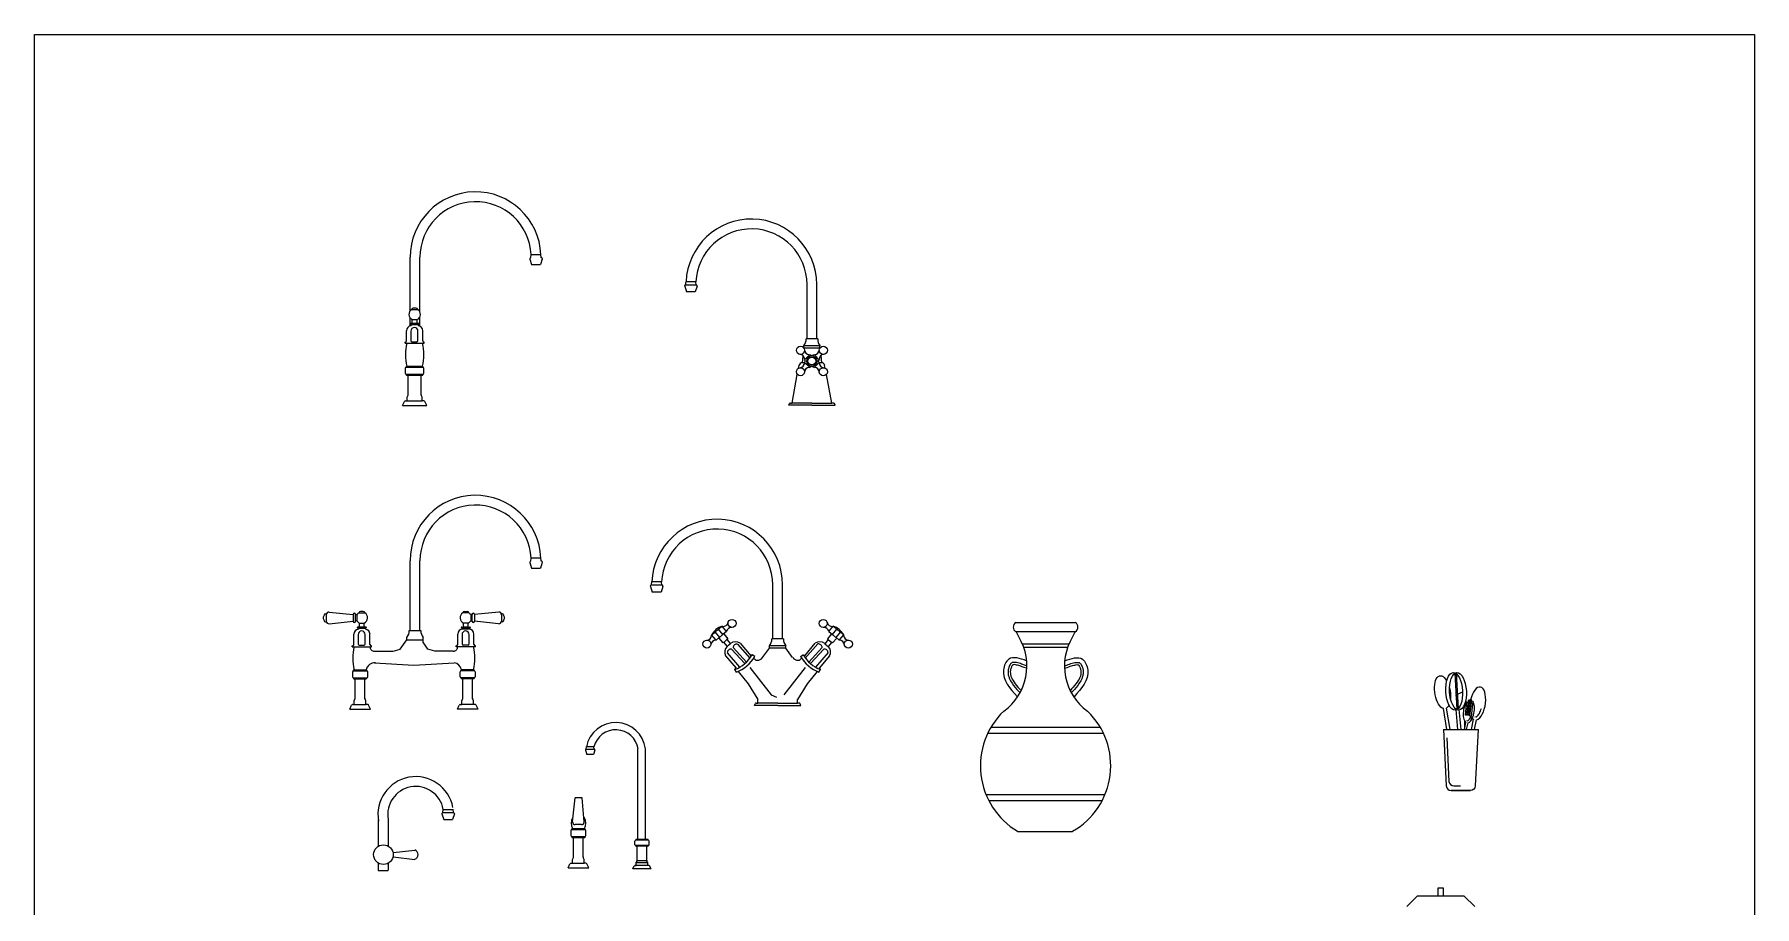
# Model space of a CAD drawing. Header units: centimetres. Extents: x 56177 to 99483, y 493 to 15482.
# Drawn here: x 61350 to 61481.5, y 3147.5 to 3214.1 of the extents above; entities that cross this region are included whole.
import ezdxf

# ---------------------------------------------------------------- set-up
doc = ezdxf.new("R2010")
doc.units = ezdxf.units.CM
doc.header["$MEASUREMENT"] = 0
doc.layers.add('010_BLOQUES', color=250, linetype='Continuous')

msp = doc.modelspace()

# ---------------------------------------------------------------- linework, layer by layer
at = {"layer": '010_BLOQUES'}
for p, q in [((61378.76, 3192.99), (61378.76, 3197.08)), ((61378.76, 3192.99), (61378.76, 3197.08)), ((61379.51, 3192.9), (61379.51, 3197.08)), ((61379.51, 3192.9), (61379.51, 3197.08)), ((61387.91, 3196.94), (61388.05, 3196.52)), ((61387.91, 3196.94), (61388.05, 3196.52)), ((61387.99, 3197.05), (61388.01, 3197.29)), ((61387.99, 3197.05), (61388.01, 3197.29)), ((61388.01, 3197.29), (61388.76, 3197.29)), ((61388.86, 3196.94), (61388.72, 3196.52)), ((61388.86, 3196.94), (61388.72, 3196.52)), ((61388.79, 3197.05), (61388.76, 3197.32)), ((61388.79, 3197.05), (61388.76, 3197.32)), ((61388.05, 3196.52), (61388.72, 3196.52)), ((61388.05, 3196.52), (61388.72, 3196.52)), ((61399.75, 3194.86), (61399.89, 3194.43)), ((61399.82, 3194.96), (61399.85, 3195.23)), ((61400.62, 3194.96), (61399.82, 3194.96)), ((61400.6, 3195.21), (61399.85, 3195.21)), ((61400.56, 3194.43), (61399.89, 3194.43)), ((61400.7, 3194.86), (61400.56, 3194.43)), ((61400.62, 3194.96), (61400.6, 3195.21)), ((61409.1, 3190.85), (61409.1, 3195)), ((61409.85, 3190.85), (61409.85, 3195)), ((61378.88, 3193.1), (61379.34, 3193.1)), ((61378.88, 3193.1), (61379.34, 3193.1)), ((61379.22, 3193.2), (61379, 3193.2)), ((61379.22, 3193.2), (61379, 3193.2)), ((61378.49, 3190.7), (61378.49, 3191.46)), ((61378.76, 3191.84), (61378.76, 3192.45)), ((61378.76, 3191.84), (61378.76, 3192.45)), ((61379.42, 3192.01), (61378.8, 3192.01)), ((61379.42, 3192.01), (61378.8, 3192.01)), ((61378.8, 3191.93), (61379.42, 3191.93)), ((61378.8, 3191.93), (61379.42, 3191.93)), ((61378.82, 3191.44), (61378.82, 3190.71)), ((61378.82, 3191.44), (61378.82, 3190.71)), ((61378.84, 3191.93), (61378.84, 3191.86)), ((61378.84, 3191.93), (61378.84, 3191.86)), ((61378.93, 3192.01), (61378.93, 3192.32)), ((61378.93, 3192.32), (61379.29, 3192.32)), ((61378.93, 3192.01), (61378.93, 3192.32)), ((61378.93, 3192.32), (61379.29, 3192.32)), ((61378.93, 3192.01), (61379.29, 3192.01)), ((61378.93, 3192.01), (61379.29, 3192.01)), ((61379.29, 3192.01), (61379.29, 3192.32)), ((61379.29, 3192.01), (61379.29, 3192.32)), ((61379.36, 3190.71), (61379.36, 3191.46)), ((61379.36, 3190.71), (61379.36, 3191.46)), ((61379.37, 3191.93), (61379.37, 3191.86)), ((61379.37, 3191.93), (61379.37, 3191.86)), ((61379.51, 3191.81), (61379.51, 3192.54)), ((61379.51, 3191.81), (61379.51, 3192.54)), ((61379.73, 3190.7), (61379.73, 3191.46)), ((61379.73, 3190.7), (61379.73, 3191.46)), ((61378.38, 3190.51), (61378.38, 3190.58)), ((61378.38, 3190.51), (61378.38, 3190.58)), ((61378.38, 3190.51), (61379.84, 3190.51)), ((61378.38, 3190.51), (61379.84, 3190.51)), ((61378.9, 3190.63), (61379.28, 3190.63)), ((61378.9, 3190.63), (61379.28, 3190.63)), ((61379.84, 3190.51), (61379.84, 3190.58)), ((61379.84, 3190.51), (61379.84, 3190.58)), ((61410.09, 3190.32), (61408.86, 3190.32)), ((61408.86, 3190.14), (61408.86, 3190.32)), ((61410.09, 3190.14), (61408.86, 3190.14)), ((61409.92, 3190.85), (61409.03, 3190.85)), ((61410.09, 3190.14), (61410.09, 3190.32)), ((61410.09, 3190.15), (61410.09, 3190.14)), ((61408.45, 3188.6), (61408.49, 3188.82)), ((61408.79, 3189.56), (61408.73, 3189.02)), ((61408.92, 3189.02), (61408.73, 3189.02)), ((61409.28, 3189.62), (61408.91, 3189.25)), ((61409.28, 3188.67), (61408.91, 3189.05)), ((61409.67, 3189.62), (61410.03, 3189.25)), ((61409.67, 3188.67), (61410.03, 3189.05)), ((61410.21, 3189.02), (61410.02, 3189.02)), ((61410.15, 3189.57), (61410.21, 3189.02)), ((61410.49, 3188.6), (61410.45, 3188.82)), ((61378.38, 3188.59), (61378.38, 3188.22)), ((61378.38, 3188.59), (61378.38, 3188.22)), ((61378.46, 3188.67), (61378.46, 3188.71)), ((61378.46, 3188.67), (61378.46, 3188.71)), ((61378.46, 3188.67), (61379.47, 3188.67)), ((61378.46, 3188.67), (61379.74, 3188.67)), ((61378.46, 3188.14), (61378.46, 3188.1)), ((61378.46, 3188.14), (61379.47, 3188.14)), ((61378.46, 3188.14), (61378.46, 3188.1)), ((61378.46, 3188.14), (61379.74, 3188.14)), ((61378.5, 3188.75), (61379.43, 3188.75)), ((61378.5, 3188.75), (61379.7, 3188.75)), ((61378.5, 3188.06), (61379.43, 3188.06)), ((61378.5, 3188.06), (61379.7, 3188.06)), ((61378.6, 3186.58), (61378.6, 3188.06)), ((61378.6, 3186.58), (61378.6, 3188.06)), ((61379.6, 3186.58), (61379.6, 3188.06)), ((61379.6, 3186.58), (61379.6, 3188.06)), ((61379.74, 3188.67), (61379.74, 3188.71)), ((61379.74, 3188.67), (61379.74, 3188.71)), ((61379.74, 3188.14), (61379.74, 3188.1)), ((61379.74, 3188.14), (61379.74, 3188.1)), ((61379.82, 3188.22), (61379.82, 3188.59)), ((61379.82, 3188.22), (61379.82, 3188.59)), ((61407.96, 3185.94), (61408.36, 3188.13)), ((61410.99, 3185.94), (61410.58, 3188.13)), ((61378.53, 3186.39), (61378.6, 3186.55)), ((61378.53, 3186.39), (61378.6, 3186.55)), ((61378.53, 3186.1), (61378.53, 3186.39)), ((61378.53, 3186.1), (61378.53, 3186.39)), ((61379.68, 3186.39), (61379.61, 3186.55)), ((61379.68, 3186.39), (61379.61, 3186.55)), ((61379.68, 3186.1), (61379.68, 3186.39)), ((61379.68, 3186.1), (61379.68, 3186.39)), ((61378.17, 3185.74), (61378.33, 3186.05)), ((61378.17, 3185.74), (61378.33, 3186.05)), ((61378.17, 3185.74), (61379.76, 3185.74)), ((61378.17, 3185.74), (61380.03, 3185.74)), ((61378.4, 3186.1), (61378.53, 3186.1)), ((61378.4, 3186.1), (61378.53, 3186.1)), ((61378.53, 3186.1), (61379.41, 3186.1)), ((61378.53, 3186.1), (61379.68, 3186.1)), ((61379.81, 3186.1), (61379.68, 3186.1)), ((61379.81, 3186.1), (61379.68, 3186.1)), ((61380.03, 3185.74), (61379.88, 3186.05)), ((61380.03, 3185.74), (61379.88, 3186.05)), ((61407.7, 3185.77), (61407.76, 3185.9)), ((61409.48, 3185.77), (61407.7, 3185.77)), ((61407.83, 3185.94), (61407.96, 3185.94)), ((61409.48, 3185.94), (61407.96, 3185.94)), ((61409.48, 3185.94), (61410.99, 3185.94)), ((61409.48, 3185.77), (61411.25, 3185.77)), ((61411.12, 3185.94), (61410.99, 3185.94)), ((61411.25, 3185.77), (61411.19, 3185.9)), ((61378.76, 3168.56), (61378.76, 3173.89)), ((61378.76, 3168.56), (61378.76, 3173.89)), ((61379.51, 3168.56), (61379.51, 3173.89)), ((61379.51, 3168.56), (61379.51, 3173.89)), ((61387.91, 3173.75), (61388.05, 3173.33)), ((61387.91, 3173.75), (61388.05, 3173.33)), ((61387.99, 3173.85), (61388.01, 3174.1)), ((61387.99, 3173.85), (61388.01, 3174.1)), ((61388.01, 3174.1), (61388.76, 3174.1)), ((61388.05, 3173.33), (61388.72, 3173.33)), ((61388.05, 3173.33), (61388.72, 3173.33)), ((61388.86, 3173.75), (61388.72, 3173.33)), ((61388.86, 3173.75), (61388.72, 3173.33)), ((61388.79, 3173.85), (61388.76, 3174.13)), ((61388.79, 3173.85), (61388.76, 3174.13)), ((61397.13, 3171.92), (61397.27, 3171.5)), ((61397.2, 3172.03), (61397.24, 3172.3)), ((61398.01, 3172.03), (61397.2, 3172.03)), ((61397.98, 3172.27), (61397.23, 3172.27)), ((61398.08, 3171.92), (61397.94, 3171.5)), ((61398.01, 3172.03), (61397.98, 3172.27)), ((61406.48, 3167.91), (61406.48, 3172.06)), ((61407.23, 3167.91), (61407.23, 3172.06)), ((61397.94, 3171.5), (61397.27, 3171.5)), ((61372.2, 3169.75), (61372.2, 3169.73)), ((61372.2, 3169.75), (61372.2, 3169.73)), ((61372.2, 3169.33), (61372.2, 3169.3)), ((61372.2, 3169.33), (61372.2, 3169.3)), ((61372.27, 3169.83), (61372.36, 3169.83)), ((61372.27, 3169.83), (61372.36, 3169.83)), ((61372.27, 3169.23), (61372.36, 3169.23)), ((61372.27, 3169.23), (61372.36, 3169.23)), ((61372.35, 3169.76), (61372.35, 3169.27)), ((61372.35, 3169.76), (61372.35, 3169.27)), ((61372.57, 3169.96), (61374.41, 3169.79)), ((61372.57, 3169.96), (61374.41, 3169.79)), ((61372.57, 3169.08), (61374.41, 3169.28)), ((61372.57, 3169.08), (61374.41, 3169.28)), ((61374.41, 3169.79), (61374.41, 3169.26)), ((61374.41, 3169.79), (61374.41, 3169.26)), ((61374.58, 3169.26), (61374.58, 3169.79)), ((61374.58, 3169.26), (61374.58, 3169.79)), ((61374.58, 3169.77), (61374.7, 3169.77)), ((61374.58, 3169.77), (61374.7, 3169.77)), ((61374.7, 3169.29), (61374.58, 3169.29)), ((61374.7, 3169.29), (61374.58, 3169.29)), ((61374.7, 3169.77), (61374.7, 3169.29)), ((61374.7, 3169.77), (61374.7, 3169.29)), ((61374.85, 3169.91), (61375.3, 3169.91)), ((61374.85, 3169.91), (61375.3, 3169.91)), ((61374.9, 3169.12), (61375.25, 3169.12)), ((61374.9, 3168.82), (61374.9, 3169.12)), ((61374.9, 3169.12), (61375.25, 3169.12)), ((61374.9, 3168.82), (61374.9, 3169.12)), ((61375.18, 3170.01), (61374.97, 3170.01)), ((61375.18, 3170.01), (61374.97, 3170.01)), ((61375.25, 3168.82), (61375.25, 3169.12)), ((61375.25, 3168.82), (61375.25, 3169.12)), ((61383.24, 3169.91), (61382.79, 3169.91)), ((61383.24, 3169.91), (61382.79, 3169.91)), ((61382.84, 3168.82), (61382.84, 3169.12)), ((61383.2, 3169.12), (61382.84, 3169.12)), ((61382.84, 3168.82), (61382.84, 3169.12)), ((61383.2, 3169.12), (61382.84, 3169.12)), ((61382.91, 3170.01), (61383.13, 3170.01)), ((61382.91, 3170.01), (61383.13, 3170.01)), ((61383.2, 3168.82), (61383.2, 3169.12)), ((61383.2, 3168.82), (61383.2, 3169.12)), ((61383.39, 3169.77), (61383.39, 3169.29)), ((61383.51, 3169.77), (61383.39, 3169.77)), ((61383.39, 3169.77), (61383.39, 3169.29)), ((61383.51, 3169.77), (61383.39, 3169.77)), ((61383.39, 3169.29), (61383.51, 3169.29)), ((61383.39, 3169.29), (61383.51, 3169.29)), ((61383.51, 3169.26), (61383.51, 3169.79)), ((61383.51, 3169.26), (61383.51, 3169.79)), ((61385.53, 3169.96), (61383.69, 3169.79)), ((61385.53, 3169.96), (61383.69, 3169.79)), ((61383.69, 3169.79), (61383.69, 3169.26)), ((61383.69, 3169.79), (61383.69, 3169.26)), ((61385.52, 3169.08), (61383.69, 3169.28)), ((61385.52, 3169.08), (61383.69, 3169.28)), ((61385.82, 3169.83), (61385.73, 3169.83)), ((61385.82, 3169.83), (61385.73, 3169.83)), ((61385.74, 3169.76), (61385.74, 3169.27)), ((61385.74, 3169.76), (61385.74, 3169.27)), ((61385.82, 3169.23), (61385.74, 3169.23)), ((61385.82, 3169.23), (61385.74, 3169.23)), ((61385.9, 3169.75), (61385.9, 3169.73)), ((61385.9, 3169.75), (61385.9, 3169.73)), ((61385.9, 3169.33), (61385.9, 3169.3)), ((61385.9, 3169.33), (61385.9, 3169.3)), ((61425.07, 3169.17), (61429.61, 3169.17)), ((61374.46, 3167.5), (61374.46, 3168.27)), ((61375.38, 3168.82), (61374.76, 3168.82)), ((61375.38, 3168.82), (61374.76, 3168.82)), ((61374.76, 3168.73), (61375.38, 3168.73)), ((61374.76, 3168.73), (61375.38, 3168.73)), ((61374.78, 3168.25), (61374.78, 3167.52)), ((61374.78, 3168.25), (61374.78, 3167.52)), ((61374.81, 3168.73), (61374.81, 3168.66)), ((61374.81, 3168.73), (61374.81, 3168.66)), ((61374.9, 3168.82), (61375.25, 3168.82)), ((61374.9, 3168.82), (61375.25, 3168.82)), ((61375.33, 3167.52), (61375.33, 3168.27)), ((61375.33, 3167.52), (61375.33, 3168.27)), ((61375.34, 3168.73), (61375.34, 3168.66)), ((61375.34, 3168.73), (61375.34, 3168.66)), ((61375.69, 3167.5), (61375.69, 3168.27)), ((61375.69, 3167.5), (61375.69, 3168.27)), ((61377.99, 3167.14), (61378.52, 3167.85)), ((61377.99, 3167.14), (61378.52, 3167.85)), ((61378.52, 3167.85), (61378.52, 3168.03)), ((61378.52, 3167.85), (61378.52, 3168.03)), ((61378.52, 3167.85), (61379.75, 3167.85)), ((61378.52, 3167.85), (61379.75, 3167.85)), ((61378.69, 3168.56), (61379.58, 3168.56)), ((61378.69, 3168.56), (61379.58, 3168.56)), ((61379.75, 3167.67), (61379.75, 3168.03)), ((61379.75, 3167.67), (61379.75, 3168.03)), ((61382.4, 3167.5), (61382.4, 3168.27)), ((61382.4, 3167.5), (61382.4, 3168.27)), ((61382.71, 3168.82), (61383.33, 3168.82)), ((61382.71, 3168.82), (61383.33, 3168.82)), ((61383.33, 3168.73), (61382.71, 3168.73)), ((61383.33, 3168.73), (61382.71, 3168.73)), ((61382.73, 3168.25), (61382.73, 3167.52)), ((61382.73, 3168.25), (61382.73, 3167.52)), ((61382.75, 3168.73), (61382.75, 3168.66)), ((61382.75, 3168.73), (61382.75, 3168.66)), ((61383.24, 3168.66), (61382.8, 3168.66)), ((61383.24, 3168.66), (61382.8, 3168.66)), ((61383.2, 3168.82), (61382.84, 3168.82)), ((61383.2, 3168.82), (61382.84, 3168.82)), ((61383.27, 3167.52), (61383.27, 3168.27)), ((61383.27, 3167.52), (61383.27, 3168.27)), ((61383.29, 3168.73), (61383.29, 3168.66)), ((61383.29, 3168.73), (61383.29, 3168.66)), ((61383.64, 3167.5), (61383.64, 3168.27)), ((61383.64, 3167.5), (61383.64, 3168.27)), ((61401.8, 3168.22), (61402.07, 3168.43)), ((61402.15, 3167.82), (61401.8, 3168.22)), ((61402.34, 3168.65), (61402.07, 3168.43)), ((61402.07, 3168.43), (61402.4, 3168.03)), ((61402.15, 3167.82), (61402.41, 3168.04)), ((61402.67, 3168.25), (61402.34, 3168.65)), ((61402.62, 3168.89), (61402.35, 3168.67)), ((61402.35, 3167.98), (61402.66, 3167.62)), ((61402.4, 3168.03), (61402.67, 3168.26)), ((61402.94, 3168.47), (61402.62, 3168.89)), ((61402.94, 3168.47), (61402.67, 3168.25)), ((61402.98, 3167.88), (61402.73, 3167.65)), ((61402.74, 3168.31), (61403.04, 3167.93)), ((61403.04, 3167.93), (61402.98, 3167.88)), ((61402.98, 3167.88), (61403.25, 3167.55)), ((61407.3, 3167.91), (61406.41, 3167.91)), ((61410.73, 3167.88), (61410.46, 3167.55)), ((61410.97, 3168.31), (61410.67, 3167.93)), ((61410.67, 3167.93), (61410.73, 3167.88)), ((61410.73, 3167.88), (61410.99, 3167.65)), ((61410.78, 3168.47), (61411.1, 3168.89)), ((61410.78, 3168.47), (61411.04, 3168.25)), ((61411.04, 3168.25), (61411.37, 3168.65)), ((61411.31, 3168.03), (61411.04, 3168.26)), ((61411.37, 3167.98), (61411.05, 3167.62)), ((61411.1, 3168.89), (61411.36, 3168.67)), ((61411.57, 3167.82), (61411.3, 3168.04)), ((61411.64, 3168.43), (61411.31, 3168.03)), ((61411.37, 3168.65), (61411.64, 3168.43)), ((61411.57, 3167.82), (61411.91, 3168.22)), ((61411.91, 3168.22), (61411.64, 3168.43)), ((61425.07, 3168.47), (61429.61, 3168.47)), ((61374.34, 3167.32), (61374.34, 3167.39)), ((61374.34, 3167.32), (61374.34, 3167.39)), ((61374.34, 3167.32), (61375.81, 3167.32)), ((61374.34, 3167.32), (61375.81, 3167.32)), ((61374.86, 3167.44), (61375.25, 3167.44)), ((61374.86, 3167.44), (61375.25, 3167.44)), ((61375.81, 3167.32), (61375.81, 3167.39)), ((61375.81, 3167.32), (61375.81, 3167.39)), ((61376.04, 3166.97), (61377.46, 3166.97)), ((61376.04, 3166.97), (61377.46, 3166.97)), ((61377.46, 3166.97), (61377.99, 3167.14)), ((61377.46, 3166.97), (61377.99, 3167.14)), ((61380.11, 3167.14), (61379.75, 3167.67)), ((61380.11, 3167.14), (61379.75, 3167.67)), ((61380.64, 3166.97), (61380.11, 3167.14)), ((61380.64, 3166.97), (61380.11, 3167.14)), ((61382.05, 3166.97), (61380.64, 3166.97)), ((61382.05, 3166.97), (61380.64, 3166.97)), ((61382.29, 3167.32), (61382.29, 3167.39)), ((61382.29, 3167.32), (61382.29, 3167.39)), ((61383.75, 3167.32), (61382.29, 3167.32)), ((61383.75, 3167.32), (61382.29, 3167.32)), ((61383.19, 3167.44), (61382.81, 3167.44)), ((61383.19, 3167.44), (61382.81, 3167.44)), ((61383.75, 3167.32), (61383.75, 3167.39)), ((61383.75, 3167.32), (61383.75, 3167.39)), ((61402.66, 3167.62), (61402.72, 3167.66)), ((61402.72, 3167.66), (61403, 3167.34)), ((61402.88, 3166.63), (61403.69, 3165.67)), ((61403.25, 3167.55), (61403, 3167.34)), ((61403, 3166.86), (61403.95, 3165.75)), ((61403.33, 3167.14), (61404.35, 3166.03)), ((61403.46, 3167.25), (61404.47, 3166.14)), ((61403.79, 3167.52), (61404.74, 3166.45)), ((61404, 3167.58), (61404.81, 3166.62)), ((61404.91, 3166.7), (61404.76, 3166.67)), ((61405.1, 3166.56), (61404.91, 3166.7)), ((61405.71, 3166.5), (61406.24, 3167.21)), ((61406.24, 3167.21), (61406.24, 3167.38)), ((61407.47, 3167.38), (61406.24, 3167.38)), ((61407.47, 3167.21), (61406.24, 3167.21)), ((61407.47, 3167.21), (61407.47, 3167.38)), ((61408, 3166.5), (61407.47, 3167.21)), ((61408, 3166.5), (61407.47, 3167.21)), ((61408.61, 3166.56), (61408.8, 3166.7)), ((61408.8, 3166.7), (61408.95, 3166.67)), ((61409.71, 3167.58), (61408.9, 3166.62)), ((61409.93, 3167.53), (61408.97, 3166.45)), ((61410.25, 3167.25), (61409.24, 3166.14)), ((61410.38, 3167.14), (61409.37, 3166.03)), ((61410.71, 3166.87), (61409.76, 3165.75)), ((61410.83, 3166.63), (61410.02, 3165.67)), ((61410.46, 3167.55), (61410.71, 3167.34)), ((61410.99, 3167.66), (61410.71, 3167.34)), ((61411.05, 3167.62), (61410.99, 3167.66)), ((61425.56, 3167.53), (61429.13, 3167.53)), ((61425.65, 3167.29), (61429.03, 3167.29)), ((61374.35, 3165.4), (61374.35, 3165.03)), ((61374.35, 3165.4), (61374.35, 3165.03)), ((61374.43, 3165.48), (61374.43, 3165.52)), ((61374.43, 3165.48), (61374.43, 3165.52)), ((61374.43, 3165.48), (61375.44, 3165.48)), ((61374.43, 3165.48), (61375.44, 3165.48)), ((61374.47, 3165.55), (61375.4, 3165.55)), ((61374.47, 3165.55), (61375.4, 3165.55)), ((61375.44, 3165.48), (61375.44, 3165.52)), ((61375.44, 3165.48), (61375.44, 3165.52)), ((61375.52, 3165.03), (61375.52, 3165.4)), ((61375.52, 3165.03), (61375.52, 3165.4)), ((61376.04, 3166.08), (61379.05, 3165.91)), ((61376.04, 3166.08), (61379.05, 3165.91)), ((61379.05, 3165.91), (61382.13, 3166.08)), ((61379.05, 3165.91), (61382.13, 3166.08)), ((61382.58, 3165.03), (61382.58, 3165.4)), ((61382.58, 3165.03), (61382.58, 3165.4)), ((61382.66, 3165.48), (61382.66, 3165.52)), ((61382.66, 3165.48), (61382.66, 3165.52)), ((61383.66, 3165.48), (61382.66, 3165.48)), ((61383.66, 3165.48), (61382.66, 3165.48)), ((61383.63, 3165.55), (61382.7, 3165.55)), ((61383.63, 3165.55), (61382.7, 3165.55)), ((61383.66, 3165.48), (61383.66, 3165.52)), ((61383.66, 3165.48), (61383.66, 3165.52)), ((61383.74, 3165.4), (61383.74, 3165.03)), ((61383.74, 3165.4), (61383.74, 3165.03)), ((61403.59, 3165.57), (61403.65, 3165.72)), ((61403.7, 3165.37), (61403.59, 3165.57)), ((61403.84, 3165.42), (61404.61, 3164.49)), ((61404.74, 3165.74), (61406.37, 3163.64)), ((61408.97, 3165.74), (61407.34, 3163.64)), ((61409.88, 3165.42), (61409.1, 3164.49)), ((61410.01, 3165.37), (61410.12, 3165.57)), ((61410.12, 3165.57), (61410.06, 3165.72)), ((61458.62, 3165.29), (61458.77, 3162.51)), ((61458.73, 3165.29), (61458.88, 3162.59)), ((61374.43, 3164.95), (61375.44, 3164.95)), ((61374.43, 3164.95), (61374.43, 3164.91)), ((61374.43, 3164.95), (61375.44, 3164.95)), ((61374.43, 3164.95), (61374.43, 3164.91)), ((61374.47, 3164.87), (61375.4, 3164.87)), ((61374.47, 3164.87), (61375.4, 3164.87)), ((61374.57, 3163.39), (61374.57, 3164.87)), ((61374.57, 3163.39), (61374.57, 3164.87)), ((61375.3, 3163.39), (61375.3, 3164.87)), ((61375.3, 3163.39), (61375.3, 3164.87)), ((61375.44, 3164.95), (61375.44, 3164.91)), ((61375.44, 3164.95), (61375.44, 3164.91)), ((61382.66, 3164.95), (61382.66, 3164.91)), ((61383.66, 3164.95), (61382.66, 3164.95)), ((61382.66, 3164.95), (61382.66, 3164.91)), ((61383.66, 3164.95), (61382.66, 3164.95)), ((61383.63, 3164.87), (61382.7, 3164.87)), ((61383.63, 3164.87), (61382.7, 3164.87)), ((61382.8, 3163.39), (61382.8, 3164.87)), ((61382.8, 3163.39), (61382.8, 3164.87)), ((61383.52, 3163.39), (61383.52, 3164.87)), ((61383.52, 3163.39), (61383.52, 3164.87)), ((61383.66, 3164.95), (61383.66, 3164.91)), ((61383.66, 3164.95), (61383.66, 3164.91)), ((61404.61, 3164.49), (61405.34, 3163.29)), ((61409.1, 3164.49), (61408.37, 3163.29)), ((61458.72, 3163.63), (61459.22, 3163.86)), ((61374.14, 3162.55), (61374.29, 3162.86)), ((61374.14, 3162.55), (61374.29, 3162.86)), ((61374.14, 3162.55), (61375.73, 3162.55)), ((61374.14, 3162.55), (61375.73, 3162.55)), ((61374.36, 3162.91), (61374.49, 3162.91)), ((61374.36, 3162.91), (61374.49, 3162.91)), ((61374.49, 3163.19), (61374.56, 3163.36)), ((61374.49, 3163.19), (61374.56, 3163.36)), ((61374.49, 3162.91), (61374.49, 3163.19)), ((61374.49, 3162.91), (61374.49, 3163.19)), ((61374.49, 3162.91), (61375.37, 3162.91)), ((61374.49, 3162.91), (61375.37, 3162.91)), ((61375.37, 3163.19), (61375.3, 3163.36)), ((61375.37, 3163.19), (61375.3, 3163.36)), ((61375.37, 3162.91), (61375.37, 3163.19)), ((61375.37, 3162.91), (61375.37, 3163.19)), ((61375.5, 3162.91), (61375.37, 3162.91)), ((61375.5, 3162.91), (61375.37, 3162.91)), ((61375.73, 3162.55), (61375.57, 3162.86)), ((61375.73, 3162.55), (61375.57, 3162.86)), ((61382.37, 3162.55), (61382.52, 3162.86)), ((61382.37, 3162.55), (61382.52, 3162.86)), ((61383.96, 3162.55), (61382.37, 3162.55)), ((61383.96, 3162.55), (61382.37, 3162.55)), ((61382.59, 3162.91), (61382.72, 3162.91)), ((61382.59, 3162.91), (61382.72, 3162.91)), ((61382.72, 3163.19), (61382.79, 3163.36)), ((61382.72, 3163.19), (61382.79, 3163.36)), ((61382.72, 3162.91), (61382.72, 3163.19)), ((61382.72, 3162.91), (61382.72, 3163.19)), ((61383.6, 3162.91), (61382.72, 3162.91)), ((61383.6, 3162.91), (61382.72, 3162.91)), ((61383.6, 3163.19), (61383.53, 3163.36)), ((61383.6, 3163.19), (61383.53, 3163.36)), ((61383.6, 3162.91), (61383.6, 3163.19)), ((61383.6, 3162.91), (61383.6, 3163.19)), ((61383.73, 3162.91), (61383.6, 3162.91)), ((61383.73, 3162.91), (61383.6, 3162.91)), ((61383.96, 3162.55), (61383.8, 3162.86)), ((61383.96, 3162.55), (61383.8, 3162.86)), ((61405.08, 3162.83), (61405.14, 3162.96)), ((61406.86, 3162.83), (61405.08, 3162.83)), ((61405.21, 3163.01), (61405.34, 3163.01)), ((61405.34, 3163.01), (61405.34, 3163.29)), ((61406.86, 3163.01), (61405.34, 3163.01)), ((61406.37, 3163.64), (61406.77, 3163.47)), ((61406.86, 3163.01), (61408.37, 3163.01)), ((61406.86, 3162.83), (61408.63, 3162.83)), ((61408.37, 3163.01), (61408.37, 3163.29)), ((61408.5, 3163.01), (61408.37, 3163.01)), ((61408.63, 3162.83), (61408.57, 3162.96)), ((61458.69, 3162.51), (61458.83, 3160.98)), ((61458.86, 3162.57), (61458.72, 3163.63)), ((61458.93, 3162.51), (61459.07, 3160.98)), ((61459.35, 3162.89), (61459.35, 3162.74)), ((61459.44, 3162.1), (61459.55, 3163.12)), ((61459.65, 3163.21), (61459.52, 3162.08)), ((61459.61, 3162.08), (61459.74, 3163.26)), ((61459.83, 3163.26), (61459.69, 3162.05)), ((61459.77, 3162.01), (61459.91, 3163.23)), ((61459.99, 3163.16), (61459.86, 3161.99)), ((61459.35, 3161.66), (61459.35, 3160.98)), ((61459.52, 3162.08), (61459.44, 3162.1)), ((61459.69, 3162.05), (61459.61, 3162.08)), ((61459.86, 3161.99), (61459.77, 3162.01)), ((61422.93, 3160.71), (61431.76, 3160.71)), ((61423.18, 3161.18), (61431.51, 3161.18)), ((61392.17, 3159.41), (61392.28, 3159.09)), ((61392.17, 3159.41), (61392.28, 3159.09)), ((61392.22, 3159.49), (61392.25, 3159.69)), ((61392.22, 3159.49), (61392.25, 3159.69)), ((61392.22, 3159.49), (61392.83, 3159.49)), ((61392.81, 3159.67), (61392.25, 3159.67)), ((61392.78, 3159.09), (61392.28, 3159.09)), ((61392.78, 3159.09), (61392.28, 3159.09)), ((61392.88, 3159.41), (61392.78, 3159.09)), ((61392.88, 3159.41), (61392.78, 3159.09)), ((61392.83, 3159.49), (61392.81, 3159.67)), ((61392.83, 3159.49), (61392.81, 3159.67)), ((61396.18, 3152.59), (61396.18, 3159.52)), ((61396.75, 3152.59), (61396.75, 3159.52)), ((61422.79, 3156.03), (61431.88, 3156.03)), ((61381.27, 3154.64), (61381.29, 3154.88)), ((61381.27, 3154.64), (61382.07, 3154.64)), ((61381.29, 3154.88), (61382.04, 3154.88)), ((61382.07, 3154.64), (61382.04, 3154.91)), ((61391.18, 3153.94), (61391.39, 3155.78)), ((61391.18, 3153.94), (61391.39, 3155.78)), ((61391.9, 3155.78), (61391.37, 3155.78)), ((61391.9, 3155.78), (61391.37, 3155.78)), ((61392.06, 3153.93), (61391.9, 3155.78)), ((61392.06, 3153.93), (61391.9, 3155.78)), ((61423.01, 3155.56), (61431.66, 3155.56)), ((61376.33, 3154.12), (61376.33, 3152.07)), ((61377.09, 3154.12), (61377.09, 3152.09)), ((61381.19, 3154.54), (61381.34, 3154.11)), ((61381.34, 3154.11), (61382, 3154.11)), ((61382.15, 3154.54), (61382, 3154.11)), ((61391.12, 3153.34), (61391.12, 3153.38)), ((61391.12, 3153.34), (61391.12, 3153.38)), ((61391.12, 3153.34), (61392.12, 3153.34)), ((61391.12, 3153.34), (61392.12, 3153.34)), ((61391.16, 3153.42), (61392.09, 3153.42)), ((61391.16, 3153.42), (61392.09, 3153.42)), ((61391.22, 3154.24), (61391.17, 3154.24)), ((61391.87, 3153.72), (61391.38, 3153.72)), ((61391.87, 3153.72), (61391.38, 3153.72)), ((61392.1, 3154.24), (61392.04, 3154.24)), ((61392.12, 3153.34), (61392.12, 3153.38)), ((61392.12, 3153.34), (61392.12, 3153.38)), ((61376.33, 3152.29), (61376.33, 3152.07)), ((61377.09, 3152.29), (61377.09, 3152.09)), ((61391.04, 3153.26), (61391.04, 3152.89)), ((61391.04, 3153.26), (61391.04, 3152.89)), ((61391.12, 3152.81), (61391.12, 3152.77)), ((61391.12, 3152.81), (61392.12, 3152.81)), ((61391.12, 3152.81), (61391.12, 3152.77)), ((61391.12, 3152.81), (61392.12, 3152.81)), ((61391.16, 3152.73), (61392.09, 3152.73)), ((61391.16, 3152.73), (61392.09, 3152.73)), ((61391.26, 3151.25), (61391.26, 3152.73)), ((61391.26, 3151.25), (61391.26, 3152.73)), ((61391.98, 3151.25), (61391.98, 3152.73)), ((61391.98, 3151.25), (61391.98, 3152.73)), ((61392.12, 3152.81), (61392.12, 3152.77)), ((61392.12, 3152.81), (61392.12, 3152.77)), ((61392.2, 3152.89), (61392.2, 3153.26)), ((61392.2, 3152.89), (61392.2, 3153.26)), ((61395.95, 3152.19), (61395.95, 3152.47)), ((61395.95, 3152.19), (61395.95, 3152.47)), ((61396.01, 3152.53), (61396.01, 3152.56)), ((61396.01, 3152.53), (61396.01, 3152.56)), ((61396.97, 3152.53), (61396.01, 3152.53)), ((61396.01, 3152.13), (61396.01, 3152.1)), ((61396.01, 3152.13), (61396.01, 3152.1)), ((61396.97, 3152.13), (61396.01, 3152.13)), ((61396.93, 3152.59), (61396.04, 3152.59)), ((61396.93, 3152.59), (61396.04, 3152.59)), ((61396.94, 3152.59), (61396.04, 3152.59)), ((61396.94, 3152.07), (61396.04, 3152.07)), ((61396.11, 3150.97), (61396.11, 3152.07)), ((61396.11, 3150.97), (61396.11, 3152.07)), ((61396.97, 3152.53), (61396.21, 3152.53)), ((61396.97, 3152.13), (61396.21, 3152.13)), ((61396.94, 3152.59), (61396.24, 3152.59)), ((61396.94, 3152.07), (61396.24, 3152.07)), ((61396.86, 3150.97), (61396.86, 3152.07)), ((61396.86, 3150.97), (61396.86, 3152.07)), ((61396.97, 3152.53), (61396.97, 3152.56)), ((61396.97, 3152.53), (61396.97, 3152.56)), ((61396.97, 3152.13), (61396.97, 3152.1)), ((61396.97, 3152.13), (61396.97, 3152.1)), ((61397.02, 3152.47), (61397.02, 3152.19)), ((61397.02, 3152.47), (61397.02, 3152.19)), ((61425.2, 3153.21), (61429.4, 3153.21)), ((61376.33, 3150.79), (61376.33, 3150.23)), ((61377.09, 3150.77), (61377.09, 3150.25)), ((61377.46, 3151.59), (61379.12, 3151.78)), ((61377.46, 3151.26), (61379.12, 3151.07)), ((61390.83, 3150.42), (61390.98, 3150.73)), ((61390.83, 3150.42), (61390.98, 3150.73)), ((61391.05, 3150.77), (61391.18, 3150.77)), ((61391.05, 3150.77), (61391.18, 3150.77)), ((61391.18, 3151.06), (61391.25, 3151.22)), ((61391.18, 3151.06), (61391.25, 3151.22)), ((61391.18, 3150.77), (61391.18, 3151.06)), ((61391.18, 3150.77), (61391.18, 3151.06)), ((61391.18, 3150.77), (61392.06, 3150.77)), ((61391.18, 3150.77), (61392.06, 3150.77)), ((61392.06, 3151.06), (61391.99, 3151.22)), ((61392.06, 3151.06), (61391.99, 3151.22)), ((61392.06, 3150.77), (61392.06, 3151.06)), ((61392.06, 3150.77), (61392.06, 3151.06)), ((61392.19, 3150.77), (61392.06, 3150.77)), ((61392.19, 3150.77), (61392.06, 3150.77)), ((61392.42, 3150.42), (61392.26, 3150.73)), ((61392.42, 3150.42), (61392.26, 3150.73)), ((61396.05, 3150.82), (61396.11, 3150.94)), ((61396.05, 3150.82), (61396.11, 3150.94)), ((61396.05, 3150.82), (61396.92, 3150.82)), ((61396.05, 3150.6), (61396.05, 3150.82)), ((61396.05, 3150.6), (61396.05, 3150.82)), ((61396.11, 3150.97), (61396.86, 3150.97)), ((61396.92, 3150.82), (61396.86, 3150.94)), ((61396.92, 3150.82), (61396.86, 3150.94)), ((61396.92, 3150.6), (61396.92, 3150.82)), ((61396.92, 3150.6), (61396.92, 3150.82)), ((61376.33, 3150.23), (61377.09, 3150.23)), ((61390.83, 3150.42), (61392.42, 3150.42)), ((61390.83, 3150.42), (61392.42, 3150.42)), ((61395.79, 3150.34), (61395.9, 3150.57)), ((61395.79, 3150.34), (61395.9, 3150.57)), ((61397.18, 3150.34), (61395.79, 3150.34)), ((61395.96, 3150.6), (61396.05, 3150.6)), ((61395.96, 3150.6), (61396.05, 3150.6)), ((61397.18, 3150.34), (61395.99, 3150.34)), ((61396.92, 3150.6), (61396.05, 3150.6)), ((61396.92, 3150.6), (61396.26, 3150.6)), ((61397.01, 3150.6), (61396.92, 3150.6)), ((61397.01, 3150.6), (61396.92, 3150.6)), ((61397.18, 3150.34), (61397.07, 3150.57)), ((61397.18, 3150.34), (61397.07, 3150.57)), ((61455.74, 3148.26), (61454.94, 3147.47)), ((61459.34, 3148.26), (61455.74, 3148.26)), ((61457.33, 3148.87), (61457.33, 3148.26)), ((61457.75, 3148.87), (61457.33, 3148.87)), ((61457.75, 3148.26), (61457.75, 3148.87)), ((61460.14, 3147.47), (61459.34, 3148.26))]:
    msp.add_line(p, q, dxfattribs=at)
msp.add_lwpolyline([(61350.04, 3214.11), (61481.54, 3214.11), (61481.54, 3079), (61350.04, 3079)], close=True, dxfattribs=at)
for points in [[(61458.02, 3160.98), (61457.76, 3162.59)], [(61458.26, 3160.98), (61457.99, 3162.62)], [(61459.35, 3160.98), (61459.47, 3161.53)], [(61459.52, 3160.98), (61459.63, 3161.51)], [(61459.89, 3160.98), (61460.05, 3161.77)], [(61460.13, 3160.98), (61460.29, 3161.73)], [(61457.75, 3160.98), (61460.4, 3160.98)]]:
    msp.add_lwpolyline(points, dxfattribs=at)
for points in [[(61457.75, 3160.98), (61457.97, 3156.68, 0.399092), (61458.34, 3156.33), (61459.81, 3156.33)], [(61458, 3160.36), (61458.17, 3157.03, 0.399092), (61458.55, 3156.68), (61459.05, 3156.68)], [(61460.4, 3160.98), (61460.18, 3156.68, -0.399092), (61459.81, 3156.33), (61458.34, 3156.33)]]:
    msp.add_lwpolyline(points, format="xyb", dxfattribs=at)
for centre, radius in [((61408.6, 3189.97), 0.309), ((61410.35, 3189.97), 0.309), ((61409.47, 3189.15), 0.395), ((61409.47, 3189.15), 0.295), ((61408.6, 3188.33), 0.309), ((61410.35, 3188.33), 0.309), ((61403.37, 3169.1), 0.309), ((61410.34, 3169.1), 0.309), ((61401.45, 3167.52), 0.309), ((61412.26, 3167.52), 0.309), ((61376.72, 3151.43), 0.75)]:
    msp.add_circle(centre, radius, dxfattribs=at)
for centre, radius, start, end in [((61383.76, 3197.08), 5, 2.3632, 180), ((61383.76, 3197.08), 4.25, 2.7792, 180), ((61404.85, 3195), 5, 0, 177.6368), ((61404.85, 3195), 4.25, 0, 177.2208), ((61387.99, 3196.97), 0.0787, 90, 198.4349), ((61388.79, 3196.97), 0.0787, 341.5651, 90), ((61399.82, 3194.89), 0.0787, 90, 198.4349), ((61400.62, 3194.89), 0.0787, 341.5651, 90), ((61379.11, 3192.72), 0.441, 120.6061, 246.3734), ((61379, 3193.08), 0.118, 90, 180), ((61379.22, 3193.08), 0.118, 0, 90), ((61379.11, 3192.72), 0.441, 293.6266, 59.3939), ((61378.88, 3191.46), 0.394, 95.9057, 180), ((61378.8, 3191.97), 0.0427, 90, 270), ((61379.09, 3191.44), 0.272, 0, 180), ((61379.09, 3191.44), 0.272, 0, 180), ((61379.33, 3191.46), 0.394, 0, 83.8444), ((61379.42, 3191.97), 0.0427, 270, 90), ((61378.37, 3190.7), 0.118, 270, 0), ((61382.28, 3189.63), 3.87, 166.8088, 193.1912), ((61378.9, 3190.71), 0.0787, 180, 270), ((61378.9, 3190.71), 0.0787, 180, 270), ((61379.28, 3190.71), 0.0787, 270, 0), ((61379.28, 3190.71), 0.0787, 270, 0), ((61375.94, 3189.63), 3.87, 346.8088, 13.1912), ((61379.84, 3190.7), 0.118, 180, 268.0102), ((61408.22, 3190.82), 0.812, 321.4439, 1.6862), ((61410.73, 3190.82), 0.812, 178.3138, 218.5561), ((61408.73, 3188.77), 0.25, 90.0886, 169.6204), ((61408.53, 3189.27), 0.393, 0.8931, 87.4818), ((61408.53, 3189.03), 0.393, 272.5182, 359.1069), ((61409.3, 3190.02), 0.393, 180.5836, 267.1722), ((61410.19, 3189.85), 1.41, 205.2609, 209.9434), ((61410.19, 3188.45), 1.41, 150.0566, 154.7391), ((61408.76, 3188.32), 1.41, 60.4478, 69.0584), ((61410.18, 3188.32), 1.41, 110.9416, 119.5591), ((61409.65, 3190.02), 0.393, 272.8278, 359.4164), ((61408.67, 3189.67), 1.41, 338.286, 343.1029), ((61408.67, 3188.63), 1.41, 16.8971, 21.714), ((61410.41, 3189.27), 0.393, 92.5182, 181.8496), ((61410.41, 3189.03), 0.393, 178.1504, 267.4818), ((61410.21, 3188.77), 0.25, 10.5568, 90.0886), ((61378.46, 3188.59), 0.0787, 90, 180), ((61378.46, 3188.59), 0.0787, 90, 180), ((61378.46, 3188.22), 0.0787, 180, 270), ((61378.46, 3188.22), 0.0787, 180, 270), ((61378.5, 3188.71), 0.0394, 90, 180), ((61378.5, 3188.71), 0.0394, 90, 180), ((61378.5, 3188.1), 0.0394, 180, 270), ((61378.5, 3188.1), 0.0394, 180, 270), ((61379.7, 3188.71), 0.0394, 0, 90), ((61379.7, 3188.71), 0.0394, 0, 90), ((61379.7, 3188.1), 0.0394, 270, 0), ((61379.7, 3188.1), 0.0394, 270, 0), ((61379.74, 3188.59), 0.0787, 0, 90), ((61379.74, 3188.59), 0.0787, 0, 90), ((61379.74, 3188.22), 0.0787, 270, 0), ((61379.74, 3188.22), 0.0787, 270, 0), ((61409.3, 3188.28), 0.393, 92.8278, 179.4164), ((61408.76, 3189.98), 1.41, 290.9416, 299.5522), ((61410.18, 3189.98), 1.41, 240.4409, 249.0584), ((61409.65, 3188.28), 0.393, 0.5836, 87.1722), ((61378.53, 3186.58), 0.0787, 336.2638, 0), ((61378.53, 3186.58), 0.0787, 336.2638, 0), ((61379.68, 3186.58), 0.0787, 180, 203.7362), ((61379.68, 3186.58), 0.0787, 180, 203.7362), ((61378.4, 3186.02), 0.0787, 90, 153.4349), ((61378.4, 3186.02), 0.0787, 90, 153.4349), ((61379.81, 3186.02), 0.0787, 26.5651, 90), ((61379.81, 3186.02), 0.0787, 26.5651, 90), ((61407.83, 3185.86), 0.0787, 90, 153.4349), ((61411.12, 3185.86), 0.0787, 26.5651, 90), ((61383.76, 3173.89), 5, 2.3632, 180), ((61383.76, 3173.89), 4.25, 2.7792, 180), ((61402.23, 3172.06), 5, 0, 177.6368), ((61402.23, 3172.06), 4.25, 0, 177.2208), ((61387.99, 3173.78), 0.0787, 90, 198.4349), ((61388.79, 3173.78), 0.0787, 341.5651, 90), ((61397.2, 3171.95), 0.0787, 90, 198.4349), ((61398.01, 3171.95), 0.0787, 341.5651, 90), ((61372.39, 3169.53), 0.282, 134.0389, 225.9611), ((61372.27, 3169.75), 0.0787, 90, 180), ((61372.27, 3169.3), 0.0787, 180, 270), ((61372.55, 3169.76), 0.197, 84.8056, 180), ((61372.55, 3169.27), 0.197, 180, 276.3402), ((61374.5, 3169.79), 0.0883, 0, 180), ((61374.5, 3169.26), 0.0883, 180, 0), ((61375.07, 3169.53), 0.441, 120.6061, 147.1099), ((61375.07, 3169.53), 0.441, 212.8901, 246.3734), ((61374.97, 3169.89), 0.118, 90, 180), ((61375.18, 3169.89), 0.118, 0, 90), ((61375.07, 3169.53), 0.441, 293.6266, 59.3939), ((61383.02, 3169.53), 0.441, 120.6061, 246.3734), ((61383.02, 3169.53), 0.441, 120.6061, 246.3734), ((61382.91, 3169.89), 0.118, 90, 180), ((61382.91, 3169.89), 0.118, 90, 180), ((61383.13, 3169.89), 0.118, 0, 90), ((61383.13, 3169.89), 0.118, 0, 90), ((61383.02, 3169.53), 0.441, 293.6266, 327.1099), ((61383.02, 3169.53), 0.441, 32.8901, 59.3939), ((61383.02, 3169.53), 0.441, 32.8901, 59.3939), ((61383.6, 3169.79), 0.0883, 0, 180), ((61383.6, 3169.79), 0.0883, 0, 180), ((61383.6, 3169.26), 0.0883, 180, 0), ((61383.6, 3169.26), 0.0883, 180, 0), ((61385.55, 3169.27), 0.197, 263.6598, 0), ((61385.55, 3169.27), 0.197, 263.6598, 0), ((61385.55, 3169.76), 0.197, 0, 95.1944), ((61385.55, 3169.76), 0.197, 0, 95.1944), ((61385.82, 3169.75), 0.0787, 0, 90), ((61385.82, 3169.75), 0.0787, 0, 90), ((61385.82, 3169.3), 0.0787, 270, 0), ((61385.82, 3169.3), 0.0787, 270, 0), ((61385.7, 3169.53), 0.282, 314.0389, 45.9611), ((61402.69, 3169.26), 0.393, 263.2273, 349.816), ((61411.02, 3169.26), 0.393, 190.184, 276.7727), ((61425.27, 3168.82), 0.405, 119.7476, 240.2524), ((61429.41, 3168.82), 0.405, 299.7476, 60.2524), ((61374.85, 3168.27), 0.394, 95.9057, 180), ((61374.76, 3168.78), 0.0427, 90, 270), ((61375.06, 3168.25), 0.272, 0, 180), ((61375.06, 3168.25), 0.272, 0, 180), ((61375.3, 3168.27), 0.394, 0, 83.8444), ((61375.38, 3168.78), 0.0427, 270, 90), ((61377.88, 3168.53), 0.812, 321.4439, 1.6862), ((61380.39, 3168.53), 0.812, 178.3138, 218.5561), ((61382.8, 3168.27), 0.394, 90, 180), ((61382.8, 3168.27), 0.394, 90, 180), ((61382.71, 3168.78), 0.0427, 90, 270), ((61382.71, 3168.78), 0.0427, 90, 270), ((61383, 3168.25), 0.272, 0, 180), ((61383.24, 3168.27), 0.394, 0, 90), ((61383.24, 3168.27), 0.394, 0, 90), ((61383.33, 3168.78), 0.0427, 270, 90), ((61383.33, 3168.78), 0.0427, 270, 90), ((61401.42, 3168.22), 0.393, 269.1717, 355.7603), ((61402.14, 3167.43), 0.393, 89.4812, 176.0699), ((61403.04, 3167.54), 1.41, 107.595, 151.3926), ((61403.32, 3168.4), 0.393, 82.9178, 169.5064), ((61405.6, 3167.89), 0.812, 321.4439, 1.6862), ((61408.11, 3167.89), 0.812, 178.3138, 218.5561), ((61410.39, 3168.4), 0.393, 10.4936, 97.0822), ((61410.67, 3167.54), 1.41, 28.6074, 72.405), ((61411.57, 3167.43), 0.393, 3.9301, 90.5188), ((61412.29, 3168.22), 0.393, 184.2397, 270.8283), ((61421.65, 3165.85), 4.26, 305.8384, 31.4455), ((61420.79, 3165.98), 4.96, 24.9606, 30.1669), ((61433.04, 3165.85), 4.26, 148.5545, 234.1616), ((61433.9, 3165.98), 4.96, 149.8331, 155.0394), ((61374.34, 3167.5), 0.118, 270, 0), ((61378.25, 3166.44), 3.87, 166.8088, 193.1912), ((61374.86, 3167.52), 0.0787, 180, 270), ((61374.86, 3167.52), 0.0787, 180, 270), ((61375.25, 3167.52), 0.0787, 270, 0), ((61375.25, 3167.52), 0.0787, 270, 0), ((61375.81, 3167.5), 0.118, 180, 268.0102), ((61376.04, 3167.32), 0.35, 179.421, 270), ((61382.05, 3167.32), 0.35, 270, 0.579), ((61382.28, 3167.5), 0.118, 271.9898, 0), ((61382.28, 3167.5), 0.118, 271.9898, 0), ((61382.81, 3167.52), 0.0787, 180, 270), ((61382.81, 3167.52), 0.0787, 180, 270), ((61383.19, 3167.52), 0.0787, 270, 0), ((61383.19, 3167.52), 0.0787, 270, 0), ((61379.85, 3166.44), 3.87, 346.8088, 13.1912), ((61383.76, 3167.5), 0.118, 180, 270), ((61383.76, 3167.5), 0.118, 180, 270), ((61403.38, 3166.91), 0.574, 131.5247, 209.5108), ((61403.3, 3166.84), 0.297, 83.6508, 177.3705), ((61403.64, 3167.08), 0.613, 54.5138, 129.517), ((61403.75, 3167.23), 0.293, 83.0642, 177.4565), ((61402.62, 3168.04), 2.65, 291.4418, 329.651), ((61402.64, 3168.03), 2.87, 291.8948, 329.1849), ((61405.33, 3166.71), 0.427, 263.614, 331.02), ((61408.38, 3166.71), 0.427, 208.98, 276.386), ((61411.08, 3168.03), 2.87, 210.8151, 248.1052), ((61411.09, 3168.04), 2.65, 210.349, 248.5582), ((61410.07, 3167.08), 0.613, 50.483, 125.4862), ((61409.96, 3167.24), 0.296, 1.4063, 95.305), ((61410.42, 3166.85), 0.294, 3.7909, 97.962), ((61410.33, 3166.91), 0.574, 330.4892, 48.4753), ((61374.43, 3165.4), 0.0787, 90, 180), ((61374.43, 3165.4), 0.0787, 90, 180), ((61374.47, 3165.52), 0.0394, 90, 180), ((61374.47, 3165.52), 0.0394, 90, 180), ((61375.4, 3165.52), 0.0394, 0, 90), ((61375.4, 3165.52), 0.0394, 0, 90), ((61376.04, 3165.44), 0.647, 83.2671, 169.5282), ((61375.44, 3165.4), 0.0787, 0, 90), ((61375.44, 3165.4), 0.0787, 0, 90), ((61382.05, 3165.44), 0.647, 10.4718, 82.7038), ((61382.66, 3165.4), 0.0787, 90, 180), ((61382.66, 3165.4), 0.0787, 90, 180), ((61382.7, 3165.52), 0.0394, 90, 180), ((61382.7, 3165.52), 0.0394, 90, 180), ((61383.63, 3165.52), 0.0394, 0, 90), ((61383.63, 3165.52), 0.0394, 0, 90), ((61383.66, 3165.4), 0.0787, 0, 90), ((61383.66, 3165.4), 0.0787, 0, 90), ((61405.38, 3166.74), 0.47, 220.2758, 258.4545), ((61408.33, 3166.74), 0.47, 281.5455, 319.7242), ((61374.43, 3165.03), 0.0787, 180, 270), ((61374.43, 3165.03), 0.0787, 180, 270), ((61374.47, 3164.91), 0.0394, 180, 270), ((61374.47, 3164.91), 0.0394, 180, 270), ((61375.4, 3164.91), 0.0394, 270, 0), ((61375.4, 3164.91), 0.0394, 270, 0), ((61375.44, 3165.03), 0.0787, 270, 0), ((61375.44, 3165.03), 0.0787, 270, 0), ((61382.66, 3165.03), 0.0787, 180, 270), ((61382.66, 3165.03), 0.0787, 180, 270), ((61382.7, 3164.91), 0.0394, 180, 270), ((61382.7, 3164.91), 0.0394, 180, 270), ((61383.63, 3164.91), 0.0394, 270, 0), ((61383.63, 3164.91), 0.0394, 270, 0), ((61383.66, 3165.03), 0.0787, 270, 0), ((61383.66, 3165.03), 0.0787, 270, 0), ((61374.36, 3162.83), 0.0787, 90, 153.4349), ((61374.36, 3162.83), 0.0787, 90, 153.4349), ((61374.49, 3163.39), 0.0787, 336.2638, 0), ((61374.49, 3163.39), 0.0787, 336.2638, 0), ((61375.37, 3163.39), 0.0787, 180, 203.7362), ((61375.37, 3163.39), 0.0787, 180, 203.7362), ((61375.5, 3162.83), 0.0787, 26.5651, 90), ((61375.5, 3162.83), 0.0787, 26.5651, 90), ((61382.59, 3162.83), 0.0787, 90, 153.4349), ((61382.59, 3162.83), 0.0787, 90, 153.4349), ((61382.72, 3163.39), 0.0787, 336.2638, 0), ((61382.72, 3163.39), 0.0787, 336.2638, 0), ((61383.6, 3163.39), 0.0787, 180, 203.7362), ((61383.6, 3163.39), 0.0787, 180, 203.7362), ((61383.73, 3162.83), 0.0787, 26.5651, 90), ((61383.73, 3162.83), 0.0787, 26.5651, 90), ((61405.21, 3162.93), 0.0787, 90, 153.4349), ((61408.5, 3162.93), 0.0787, 26.5651, 90), ((61394.48, 3159.25), 2.28, 6.7604, 169.3008), ((61428.19, 3158.21), 5.83, 134.0716, 239.0299), ((61426.55, 3158.23), 5.77, 299.5996, 46.1578), ((61394.48, 3159.24), 1.73, 9.1429, 165.6095), ((61392.22, 3159.43), 0.0591, 90, 198.4349), ((61392.83, 3159.43), 0.0591, 341.5651, 90), ((61379.19, 3154.5), 2.89, 10.4196, 190.1388), ((61379.19, 3154.5), 2.14, 10.4196, 190.1388), ((61381.27, 3154.56), 0.0787, 90, 198.4349), ((61382.07, 3154.56), 0.0787, 341.5651, 90), ((61391.12, 3153.26), 0.0787, 90, 180), ((61391.12, 3153.26), 0.0787, 90, 180), ((61391.93, 3153.83), 0.868, 151.9229, 208.0771), ((61391.16, 3153.38), 0.0394, 90, 180), ((61391.16, 3153.38), 0.0394, 90, 180), ((61391.38, 3153.92), 0.197, 173.6598, 270), ((61391.38, 3153.92), 0.197, 173.6598, 270), ((61391.87, 3153.92), 0.197, 270, 5.1944), ((61391.87, 3153.92), 0.197, 270, 5.1944), ((61392.09, 3153.38), 0.0394, 0, 90), ((61392.09, 3153.38), 0.0394, 0, 90), ((61391.33, 3153.83), 0.868, 331.9229, 28.0771), ((61392.12, 3153.26), 0.0787, 0, 90), ((61392.12, 3153.26), 0.0787, 0, 90), ((61391.12, 3152.89), 0.0787, 180, 270), ((61391.12, 3152.89), 0.0787, 180, 270), ((61391.16, 3152.77), 0.0394, 180, 270), ((61391.16, 3152.77), 0.0394, 180, 270), ((61392.09, 3152.77), 0.0394, 270, 0), ((61392.09, 3152.77), 0.0394, 270, 0), ((61392.12, 3152.89), 0.0787, 270, 0), ((61392.12, 3152.89), 0.0787, 270, 0), ((61396.01, 3152.47), 0.0591, 90, 180), ((61396.01, 3152.47), 0.0591, 90, 180), ((61396.01, 3152.19), 0.0591, 180, 270), ((61396.01, 3152.19), 0.0591, 180, 270), ((61396.04, 3152.56), 0.0295, 90, 180), ((61396.04, 3152.56), 0.0295, 90, 180), ((61396.04, 3152.1), 0.0295, 180, 270), ((61396.04, 3152.1), 0.0295, 180, 270), ((61396.94, 3152.56), 0.0295, 0, 90), ((61396.94, 3152.56), 0.0295, 0, 90), ((61396.94, 3152.1), 0.0295, 270, 0), ((61396.94, 3152.1), 0.0295, 270, 0), ((61396.97, 3152.47), 0.0591, 0, 90), ((61396.97, 3152.47), 0.0591, 0, 90), ((61396.97, 3152.19), 0.0591, 270, 0), ((61396.97, 3152.19), 0.0591, 270, 0), ((61378.99, 3151.43), 0.376, 289.5035, 70.4965), ((61391.05, 3150.69), 0.0787, 90, 153.4349), ((61391.05, 3150.69), 0.0787, 90, 153.4349), ((61391.18, 3151.25), 0.0787, 336.2638, 0), ((61391.18, 3151.25), 0.0787, 336.2638, 0), ((61392.06, 3151.25), 0.0787, 180, 203.7362), ((61392.06, 3151.25), 0.0787, 180, 203.7362), ((61392.19, 3150.69), 0.0787, 26.5651, 90), ((61392.19, 3150.69), 0.0787, 26.5651, 90), ((61396.05, 3150.97), 0.0591, 336.2638, 0), ((61396.05, 3150.97), 0.0591, 336.2638, 0), ((61396.92, 3150.97), 0.0591, 180, 203.7362), ((61396.92, 3150.97), 0.0591, 180, 203.7362), ((61395.96, 3150.54), 0.0591, 90, 153.4349), ((61395.96, 3150.54), 0.0591, 90, 153.4349), ((61397.01, 3150.54), 0.0591, 26.5651, 90), ((61397.01, 3150.54), 0.0591, 26.5651, 90)]:
    msp.add_arc(centre, radius, start, end, dxfattribs=at)
at = {"layer": '010_BLOQUES', "extrusion": (0, 0, -1)}
for start_param, end_param in [(3.359212, 7.164944), (1.375236, 2.055281), (2.540103, 2.947822)]:
    msp.add_ellipse((61457.68, 3163.84), major_axis=(-0.2, 1.26), ratio=0.459184, start_param=start_param, end_param=end_param, dxfattribs=at)
at = {"layer": '010_BLOQUES'}
for centre in [(61458.57, 3163.91), (61458.86, 3163.91)]:
    msp.add_ellipse(centre, major_axis=(0.08, -1.43), ratio=0.449145, dxfattribs=at)
for centre, major_axis, start_param, end_param in [((61460.37, 3162.98), (0.2, 1.26), 3.359212, 7.705112), ((61459.69, 3162.38), (0.143, 0.882), 0.660763, 2.947822), ((61459.69, 3162.38), (0.143, 0.882), 3.359212, 5.854441), ((61459.69, 3162.38), (0.143, 0.882), 0.211456, 0.43278), ((61459.69, 3162.38), (0.143, 0.882), -0.216491, 0.012821), ((61460.37, 3162.98), (0.2, 1.26), 2.745639, 2.947822)]:
    msp.add_ellipse(centre, major_axis=major_axis, ratio=0.459184, start_param=start_param, end_param=end_param, dxfattribs=at)
for points, knots in [([(61425.89, 3166.24), (61425.37, 3166.42), (61424.51, 3166.72), (61423.81, 3164.99), (61424.61, 3164.12), (61425.18, 3163.5)], [0, 0, 0, 0, 1.369409, 2.276131, 4.572324, 4.572324, 4.572324, 4.572324]), ([(61428.8, 3166.24), (61429.31, 3166.42), (61430.17, 3166.72), (61430.87, 3164.99), (61430.08, 3164.12), (61429.51, 3163.5)], [0, 0, 0, 0, 1.369409, 2.276131, 4.572324, 4.572324, 4.572324, 4.572324]), ([(61425.88, 3165.86), (61425.65, 3165.95), (61425.53, 3165.99), (61425.27, 3166.07), (61425.14, 3166.1), (61424.94, 3166.13), (61424.87, 3166.12), (61424.79, 3166.11), (61424.77, 3166.1), (61424.73, 3166.07), (61424.71, 3166.06), (61424.67, 3166.02), (61424.65, 3166), (61424.58, 3165.88), (61424.52, 3165.75), (61424.47, 3165.52), (61424.47, 3165.41), (61424.48, 3165.22), (61424.49, 3165.13), (61424.59, 3164.81), (61424.72, 3164.59), (61425.05, 3164.15), (61425.25, 3163.94), (61425.36, 3163.81)], [0, 0, 0, 0, 0.460321, 0.460321, 1.062273, 1.062273, 1.547377, 1.547377, 1.868648, 1.868648, 2.117264, 2.117264, 2.365881, 2.365881, 3.032395, 3.032395, 3.577724, 3.577724, 4.123053, 4.123053, 5.381714, 5.381714, 6.533622, 6.533622, 6.533622, 6.533622]), ([(61425.87, 3165.67), (61425.59, 3165.78), (61425.48, 3165.82), (61425.25, 3165.89), (61425.14, 3165.92), (61424.97, 3165.95), (61424.92, 3165.95), (61424.86, 3165.94), (61424.85, 3165.94), (61424.84, 3165.93), (61424.83, 3165.93), (61424.83, 3165.93), (61424.82, 3165.92), (61424.79, 3165.89), (61424.78, 3165.87), (61424.75, 3165.82), (61424.74, 3165.79), (61424.69, 3165.68), (61424.67, 3165.6), (61424.64, 3165.44), (61424.64, 3165.37), (61424.65, 3165.22), (61424.67, 3165.15), (61424.71, 3165), (61424.75, 3164.93), (61424.87, 3164.69), (61424.98, 3164.53), (61425.26, 3164.19), (61425.42, 3164.02), (61425.47, 3163.96)], [0, 0, 0, 0, 0.450917, 0.450917, 0.98865, 0.98865, 1.430592, 1.430592, 1.742574, 1.742574, 1.974566, 1.974566, 2.206558, 2.206558, 2.438551, 2.438551, 2.670543, 2.670543, 3.159544, 3.159544, 3.648545, 3.648545, 4.137546, 4.137546, 4.626547, 4.626547, 5.604548, 5.604548, 6.533622, 6.533622, 6.533622, 6.533622]), ([(61428.81, 3165.86), (61429.03, 3165.95), (61429.15, 3165.99), (61429.41, 3166.07), (61429.54, 3166.1), (61429.74, 3166.13), (61429.81, 3166.12), (61429.89, 3166.11), (61429.92, 3166.1), (61429.96, 3166.07), (61429.97, 3166.06), (61430.01, 3166.02), (61430.03, 3166), (61430.11, 3165.88), (61430.16, 3165.75), (61430.21, 3165.52), (61430.22, 3165.41), (61430.21, 3165.22), (61430.19, 3165.13), (61430.1, 3164.81), (61429.97, 3164.59), (61429.63, 3164.15), (61429.44, 3163.94), (61429.32, 3163.81)], [0, 0, 0, 0, 0.460321, 0.460321, 1.062273, 1.062273, 1.547377, 1.547377, 1.868648, 1.868648, 2.117264, 2.117264, 2.365881, 2.365881, 3.032395, 3.032395, 3.577724, 3.577724, 4.123053, 4.123053, 5.381714, 5.381714, 6.533622, 6.533622, 6.533622, 6.533622]), ([(61428.81, 3165.67), (61429.09, 3165.78), (61429.2, 3165.82), (61429.44, 3165.89), (61429.55, 3165.92), (61429.71, 3165.95), (61429.77, 3165.95), (61429.83, 3165.94), (61429.84, 3165.94), (61429.85, 3165.93), (61429.85, 3165.93), (61429.86, 3165.93), (61429.87, 3165.92), (61429.89, 3165.89), (61429.9, 3165.87), (61429.93, 3165.82), (61429.95, 3165.79), (61429.99, 3165.68), (61430.02, 3165.6), (61430.04, 3165.44), (61430.04, 3165.37), (61430.03, 3165.22), (61430.02, 3165.15), (61429.97, 3165), (61429.94, 3164.93), (61429.82, 3164.69), (61429.7, 3164.53), (61429.42, 3164.19), (61429.27, 3164.02), (61429.22, 3163.96)], [0, 0, 0, 0, 0.450917, 0.450917, 0.98865, 0.98865, 1.430592, 1.430592, 1.742574, 1.742574, 1.974566, 1.974566, 2.206558, 2.206558, 2.438551, 2.438551, 2.670543, 2.670543, 3.159544, 3.159544, 3.648545, 3.648545, 4.137546, 4.137546, 4.626547, 4.626547, 5.604548, 5.604548, 6.533622, 6.533622, 6.533622, 6.533622]), ([(61460.23, 3161.94), (61460.24, 3161.95), (61460.25, 3161.95), (61460.28, 3161.96), (61460.29, 3161.98), (61460.33, 3162), (61460.35, 3162.02), (61460.39, 3162.07), (61460.42, 3162.11), (61460.49, 3162.2), (61460.52, 3162.25), (61460.57, 3162.37), (61460.6, 3162.44), (61460.63, 3162.53), (61460.64, 3162.56), (61460.65, 3162.59)], [0.21762, 0.21762, 0.21762, 0.21762, 0.34401, 0.34401, 0.470401, 0.470401, 0.596791, 0.596791, 0.795304, 0.795304, 0.993817, 0.993817, 1.19233, 1.19233, 1.271593, 1.271593, 1.271593, 1.271593]), ([(61459.54, 3161.67), (61459.54, 3161.67), (61459.54, 3161.67), (61459.54, 3161.66), (61459.55, 3161.66), (61459.55, 3161.66)], [5.99841595, 5.99841595, 5.99841595, 5.99841595, 6.00937198, 6.00937198, 6.08941496, 6.08941496, 6.08941496, 6.08941496]), ([(61459.59, 3161.65), (61459.6, 3161.65), (61459.61, 3161.66), (61459.62, 3161.67), (61459.64, 3161.68), (61459.66, 3161.69), (61459.67, 3161.71), (61459.71, 3161.74), (61459.73, 3161.77), (61459.77, 3161.83), (61459.79, 3161.87), (61459.83, 3161.95), (61459.85, 3162), (61459.87, 3161.77), (61459.87, 3161.79), (61459.88, 3161.81)], [0.21762, 0.21762, 0.21762, 0.21762, 0.34401, 0.34401, 0.470401, 0.470401, 0.596791, 0.596791, 0.795304, 0.795304, 0.993817, 0.993817, 1.19233, 1.19233, 1.271593, 1.271593, 1.271593, 1.271593]), ([(61460.15, 3161.96), (61460.15, 3161.96), (61460.15, 3161.96), (61460.16, 3161.96), (61460.17, 3161.95), (61460.17, 3161.95)], [5.99841595, 5.99841595, 5.99841595, 5.99841595, 6.00937198, 6.00937198, 6.08941496, 6.08941496, 6.08941496, 6.08941496])]:
    msp.add_open_spline(points, degree=3, knots=knots, dxfattribs=at)

doc.saveas('drawing.dxf')
